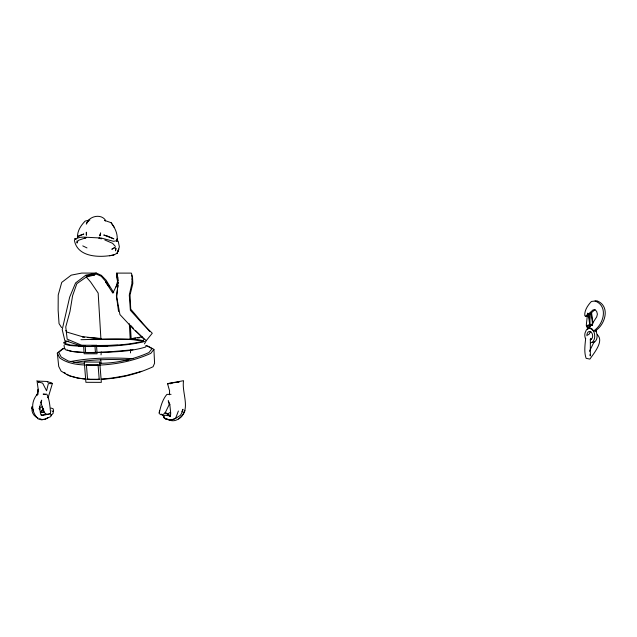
<?xml version="1.0" encoding="UTF-8"?>
<svg xmlns="http://www.w3.org/2000/svg" width="637" height="637" viewBox="0 0 637 637"><rect width="100%" height="100%" fill="white"/><g stroke="black" fill="none" stroke-linecap="round" stroke-linejoin="round"><path stroke-width="0.96" d="M586.629 325.531L587.25 327.426L588.405 328.095L589.472 327.474L589.814 325.682L588.309 313.627L587.585 313.3L586.263 325.435L587.027 325.491M588.405 328.095L589.87 327.434L590.212 325.642L588.715 313.579L587.585 313.3M169.418 394.789L169.593 390.863L167.531 383.657L183.56 380.695C181.426 393.013 191.872 410.371 178.448 418.995M37.933 392.257L38.069 388.514L36.986 380.56M32.312 406.422L32.2 408.596L32.312 406.422C30.855 411.112 33.331 416.351 38.021 418.007M130.489 352.922L130.649 349.984M101.036 354.873L101.211 351.927M39.653 409.766L40.242 404.694M587.871 314.75L590.786 314.439L590.897 312.95L591.63 313.269L592.904 323.477M116.579 275.335L116.762 273.106L131.405 273.114L132.01 275.192L132.138 282.438L129.287 295.042L130.37 310.259L142.457 323.668L152.275 333.231L146.279 340.636L144.464 343.9M169.259 404.495L168.248 400.713L169.856 404.415L169.259 404.495L165.126 412.927L163.104 414.512L160.691 414.679L159.075 413.333L159.576 410.785L159.346 412.45C160.747 406.207 162.578 399.415 166.91 394.399L171.042 394.327M115.775 248.311L115.52 250.851L115.99 248.478M587.433 329.018L587.25 327.426M37.981 392.4L38.316 389.223L37.169 394.558L37.87 393.594C30.966 401.031 30.823 411.629 38.116 418.883L41.509 419.847L45.147 419.186L50.809 416.55L51.207 414.846L50.02 413.763L42.783 415.443L41.357 414.91L40.378 412.935L39.637 406.629M77.475 237.195C77.3 230.857 80.915 225.458 85.143 221.095L89.865 219.964M116.905 241.343C118.283 234.567 115.146 227.919 111.077 222.679L104.659 220.426L105.408 220.975M117.041 240.085L117.2 238.875L116.882 241.335M41.238 403.014L41.684 400.155L40.505 402.656L41.246 403.842M117.487 289.278L116.396 295.767L118.554 311.453M117.805 287.422L118.116 285.567M585.674 338.263C585.069 344.784 583.874 352.03 586.128 358.328L589.902 359.101C593.62 353.567 604.537 340.978 597.259 334.72M590.348 339.855L590.348 355.916L589.894 354.849M109.508 255.811L113.856 254.927L117.089 253.279L119.358 246.893L118.267 241.423L117.343 240.539L113.609 241.327L101.164 238.023L83.375 237.099L79.354 237.418L74.744 239.408L74.521 238.931L75.222 238.461L75.97 239.337M132.122 282.287L132.512 280.591L132.09 278.847M116.069 286.961L117.558 281.307L116.483 276.291L116.842 274.157L117.606 276.092M52.441 383.355L50.586 383.769L51.302 382.574L47.337 381.993L47.958 381.491L37.886 381.109L38.817 382.184L38.037 381.802L42.647 383.148L46.573 390.807L48.332 383.665L52.441 383.355L48.133 397.615M42.878 412.274L43.706 409.862M178.384 411.008L175.605 418.366C172.229 420.699 167.205 420.364 164.083 417.761L163.438 416.494L164.784 415.189L170.509 416.017L169.569 416.192L170.557 415.356L170.7 413.015L169.808 404.479M116.475 286.507L117.638 283.823M591.12 324.934L591.447 324.528M118.267 250.652L117.089 253.279L118.952 249.067M181.816 411.868L182.986 409.28L182.031 412.561L180.398 415.356L176.043 418.119L171.17 420.054L168.033 419.584L166.775 418.668M48.006 397.759L48.516 396.652L48.006 397.671M116.467 286.093L118.084 282.605L112.821 293.1L105.431 281.729L109.54 286.961L105.591 281.299L101.251 276.283L96.458 274.149L86.114 276.068L94.682 274.937L86.361 276.984L76.822 283.688L72.586 295.743L69.998 311.421L65.754 326.948L67.172 339.155L81.202 345.039L85.055 345.604M142.776 341.743L144.01 339.242L135.378 330.396M589.416 351.313L594.241 341.631M40.959 412.179L43.149 408.596L41.15 412.035M168.136 413.986L169.331 412.76L170.581 412.696M38.976 408.755L39.82 407.401M183.321 413.11L184.897 410.618C182.779 417.155 175.008 423.74 168.24 419.361M53.174 411.287L53.58 410.714L53.15 408.779L50.952 408.046M145.419 345.883L148.198 346.241L153.907 349.371L150.802 353.376C132.48 361.593 112.295 365.327 92.261 365.2C81.098 365.073 68.987 364.706 59.663 357.843L57.322 353.113L62.195 349.108L64.91 348.399M51.064 415.475L53.118 413.349L53.253 411.621L51.868 410.889M77.268 237.147L78.447 235.897L83.845 234.018L80.748 235.276M588.787 315.14L594.918 309.67M88.869 220.832L87.365 222.09L88.209 220.951L86.29 224.081C88.503 216.325 100.718 213.196 105.463 220.187M41.23 407.425L42.376 406.462M77.682 236.972L80.087 235.539M63.413 348.375L58.692 352.301L61.192 357.007L68.207 360.988L77.045 362.764L84.259 363.194M587.736 335.03L589.424 333.915A4.148 2.835 83.9 0 1 590.802 331.606M48.109 417.466L45.402 419.178L41.731 419.512M45.936 413.907L42.13 415.292L42.647 415.443L40.864 414.87M145.682 347.006C129.335 352.07 111.435 351.935 94.308 352.611C84.617 352.412 74.648 352.802 65.348 349.689L64.441 348.105L64.05 345.278M44.463 412.043L40.657 412.577M144.726 341.52C125.059 346.225 104.436 346.624 84.211 346.528M143.126 341.177C127.933 345.15 111.849 345.477 96.163 345.867M595.603 330.603L595.866 331.359L596.527 329.958C605.763 323.222 610.119 305.704 596.861 300.807L591.431 301.46C587.967 305.059 584.288 310.434 584.798 315.586L585.395 316.263L586.287 315.944L593.103 309.869L595.046 309.725L596.662 311.437L597.402 314.105L596.726 316.86L591.032 325.603L589.44 325.268M129.303 323.7L130.211 338.82L135.697 338.175M68.055 341.201L64.791 342.093L65.786 343.701L70.731 345.063L83.487 345.811M141.725 371.323L126.269 375.551L112.494 378.004L102.031 379.134M68.685 341.082L63.644 342.451L64.496 344.068L69.393 345.477L83.391 346.512M70.659 361.545C91.171 357.54 112.303 357.556 133.109 358.679M113.856 254.927C100.168 257.81 77.411 257.659 74.394 240.237M170.31 383.745L171.879 383.434M73.94 362.58C91.959 359.539 110.392 358.91 128.626 360.056M113.768 292.773L106.132 280.24L101.347 275.327L96.37 273.09L85.868 275.16L75.596 282.916L69.672 297.121L62.211 329.616L64.839 340.54L79.784 345.485L82.651 345.78M178.901 382.152L177.03 382.471L178.909 382.152M177.46 382.136L167.531 383.657L168.662 383.832M130.211 338.82L142.234 336.877M137.664 337.968L139.63 337.761M588.309 313.627L588.715 313.579M592.243 324.958L589.48 325.252L590.499 312.99L591.63 313.269M587.107 314.694L590.786 314.439M585.395 316.263L587.21 316.071L586.613 315.395M589.121 324.83L591.884 324.536M589.225 324.902L591.988 324.607M589.329 324.997L592.091 324.703M589.281 325.125L592.171 324.822M589.536 325.396L592.299 325.101M589.814 325.682L590.212 325.642M586.741 326.192L587.139 326.152M589.798 326.311L590.196 326.271M589.472 327.474L589.87 327.434M132.982 349.777L106.889 352.062L90.55 352.532M78.63 346.178L80.596 346.018M85.462 237.856L84.673 237.919L86.505 237.537L78.797 240.205L77.3 241.63L77.069 243.095L77.045 240.818M99.268 379.286L87.285 379.214M80.963 339.696C101.649 339.258 122.718 337.554 143.214 340.636M91.171 339.553L129.55 339.433L143.174 340.532M92.198 345.557L117.996 345.262M97.66 379.373L99.38 379.31M101.108 379.246C119.039 378.521 136.804 374.317 153.079 366.737L154.584 363.209L153.907 349.371M99.476 363.313C116.499 363.273 133.404 359.467 148.939 352.556L152.02 348.622L146.43 345.596M96.466 345.995L107.868 345.835M96.37 273.09L81.711 273.082L71.217 275.152L61.733 282.39L58.222 294.995L58.134 310.203L59.042 323.604L61.574 327.585M101.052 338.47L87.396 337.506M85.047 352.532L89.021 352.603M84.14 352.492L71.997 351.497L67.196 350.055M86.568 379.134L89.435 379.262M82.452 337.132L84.426 337.284M85.581 379.031L78.725 378.29L70.181 376.125L67.124 374.261M85.326 379.087L77.149 377.892L68.215 375.384L61.088 371.076L58.723 366.458L57.322 353.113M45.442 394.558L43.149 394.128L46.835 394.192C49.686 399.869 49.989 406.955 50.602 413.134L48.364 414.368L45.705 414.09L44.208 412.075L41.421 404.248M589.671 324.735L592.052 325.236M170.557 415.865L168.63 415.308L165.27 412.68M589.185 328.23L591.765 329.05C594.377 331.168 595.109 334.974 594.552 338.175A7.19 4.929 83.9 0 1 590.364 342.81M104.842 239.974L112.661 243.374L115.377 246.463M165.102 412.41L170.382 415.611M39.717 418.668L42.265 419.672M595.046 301.006C608.303 305.895 603.948 323.413 594.711 330.149L594.05 331.551L592.06 329.018L589.48 328.198L586.414 329.751L585.013 333.071A7.19 4.929 83.9 0 0 585.427 338.565M82.77 245.89L86.99 247.928M587.656 327.386L588.811 328.055M64.058 372.398L65.595 373.33M164.179 416.702L161.639 414.249M146.279 340.636L134.041 329.671L119.923 314.559L116.754 297.153L118.02 282.947L116.762 273.106M133.388 328.358L130.776 325.515M149.687 331.471L130.736 309.16L130.044 294.971L132.83 283.521L132.504 277.015L131.572 275.224M86.497 277.222L90.637 282.016L98.17 293.092L100.901 338.796L81.886 336.543L66.925 332.1L65.85 330.46M162.331 414.99L162.849 415.642L161.75 414.217M114.214 227.329L111.077 222.679M32.232 407.935L33.586 410.738M595.898 330.571L597.14 334.951L596.957 337.921A7.19 4.929 83.9 0 1 592.776 342.555M591.224 313.316L592.617 324.448M100.734 359.778L101.124 363.504M117.845 276.999L118.179 280.837M130.362 325.26L131.15 338.486M590.125 339.752A4.148 2.835 83.9 0 0 592.633 336.288A4.148 2.835 83.9 0 0 590.579 331.758A4.148 2.835 83.9 0 0 587.035 334.154A4.148 2.835 83.9 0 0 586.94 335.779M591.391 339.234A4.148 2.835 83.9 0 1 590.388 338.358M587.378 325.626C588.445 329.01 589.09 323.039 587.378 325.626M86.385 234.504L86.361 235.26L86.353 232.202L86.385 234.504M100.009 235.172L99.81 235.921L100.638 232.903L100.009 235.172M114.947 247.475L111.953 249.155L114.947 247.475M36.556 395.489L37.949 393.992L36.556 395.489M96.505 345.27L83.551 345.254L84.132 353.766L97.087 353.782L96.505 345.27M95.001 346.456L85.223 346.44L85.645 352.603L95.423 352.611L95.001 346.456M99.722 362.087L84.275 362.039L85.907 382.311L101.355 382.359L99.722 362.087M98.058 364.905L86.401 364.866L87.58 379.533L99.237 379.564L98.058 364.905M101.307 238.74L99.022 238.158L101.307 238.74M107.804 236.223L103.759 234.997L113.864 238.851L107.804 236.223M166.281 419.21L164.083 417.761L166.281 419.21"/></g></svg>
